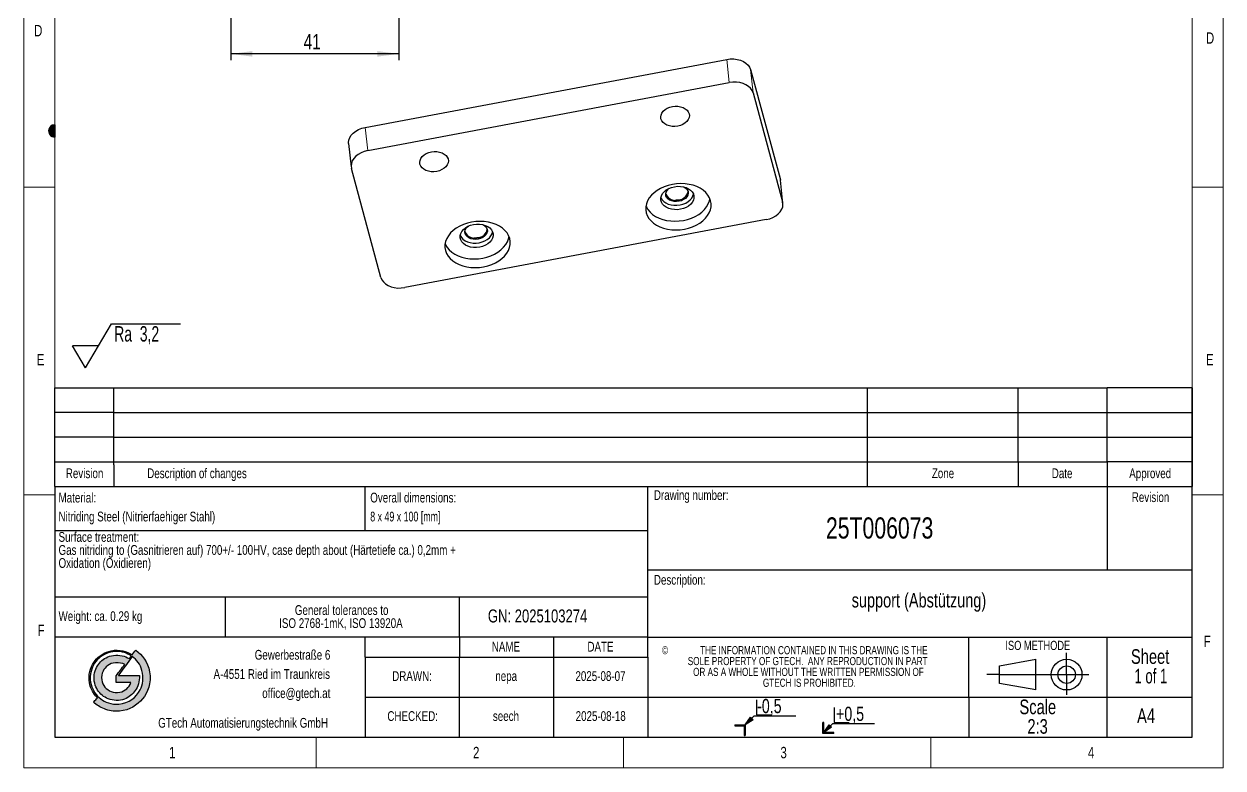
# Model space of a CAD drawing. Header units: millimetres. Extents: x 15 to 308, y 8 to 438.
# Drawn here: x 15 to 307.5, y 7.5 to 188.8 of the extents above; entities that cross this region are included whole.
import ezdxf

# ---------------------------------------------------------------- set-up
doc = ezdxf.new("R2010")
doc.units = ezdxf.units.MM
doc.header["$LTSCALE"] = 1.5
doc.layers.add('SLD-0', color=7, linetype='Continuous')
doc.styles.add('SLDTEXTSTYLE0', font='TXT', dxfattribs={"width": 0.75})
doc.styles.add('SLDTEXTSTYLE1', font='TXT', dxfattribs={"width": 0.666667})
doc.styles.add('SLDTEXTSTYLE2', font='TXT', dxfattribs={"width": 0.676471})
doc.styles.add('SLDTEXTSTYLE4', font='TXT', dxfattribs={"width": 0.678571})
doc.dimstyles.new('SLDDIMSTYLE0', dxfattribs={"dimtxt": 3.75, "dimasz": 5.25, "dimexe": 0, "dimexo": 0.0625, "dimgap": 0.9375, "dimtad": 1, "dimdec": 3, "dimrnd": 1e-09, "dimzin": 12, "dimdsep": 46, "dimtxsty": 'SLDTEXTSTYLE0', "dimsah": 1, "dimcen": 0.09, "dimadec": 0, "dimazin": 3, "dimtfac": 1, "dimtdec": 3, "dimtofl": 0, "dimtmove": 0, "dimatfit": 3, "dimfxl": 1, "dimfrac": 2, "dimtolj": 1, "dimtzin": 12, "dimarcsym": 0})

# ---------------------------------------------------------------- blocks, each defined once
blk = doc.blocks.new('SW_NOTE_0')
at = {"layer": 'SLD-0', "color": 0, "char_height": 3.572, "attachment_point": 2}
for s, insert, style in [('Sheet', (6.42, 4.6), 'SLDTEXTSTYLE0'), ('1 of 1', (6.6, -0.16), 'SLDTEXTSTYLE1')]:
    blk.add_mtext(s, dxfattribs=dict(at, insert=insert, style=style))
blk = doc.blocks.new('SW_NOTE_0_1')
at = {"layer": 'SLD-0', "color": 0, "attachment_point": 2, "style": 'SLDTEXTSTYLE0'}
for s, insert, char_height in [('©', (0.96, 2.56), 1.98), ('THE INFORMATION CONTAINED IN THIS DRAWING IS THE', (37.25, 2.56), 1.9844), ('SOLE PROPERTY OF GTECH.  ANY REPRODUCTION IN PART', (35.75, -0.09), 1.9844), ('OR AS A WHOLE WITHOUT THE WRITTEN PERMISSION OF', (35.94, -2.73), 1.9844), ('GTECH IS PROHIBITED.', (36.17, -5.38), 1.9844)]:
    blk.add_mtext(s, dxfattribs=dict(at, insert=insert, char_height=char_height))
blk = doc.blocks.new('SW_NOTE_0_2')
at = {"layer": 'SLD-0', "color": 0, "char_height": 3.572, "attachment_point": 2, "style": 'SLDTEXTSTYLE0'}
for s, insert in [('Scale', (6.31, 4.6)), ('2:3', (6.26, -0.16))]:
    blk.add_mtext(s, dxfattribs=dict(at, insert=insert))
blk = doc.blocks.new('SW_NOTE_0_3')
at = {"layer": 'SLD-0', "color": 0, "char_height": 2.3813, "attachment_point": 1, "style": 'SLDTEXTSTYLE0'}
for s, insert in [('Surface treatment:', (0, 3.07)), ('Gas nitriding to (Gasnitrieren auf) 700+/- 100HV, case depth about (Härtetiefe ca.) 0,2mm +', (0, -0.11)), ('Oxidation (Oxidieren)', (0, -3.28))]:
    blk.add_mtext(s, dxfattribs=dict(at, insert=insert))
blk = doc.blocks.new('SW_NOTE_0_4')
at = {"layer": 'SLD-0', "color": 0, "char_height": 2.3813, "attachment_point": 3, "style": 'SLDTEXTSTYLE0'}
for s, insert in [('Gewerbestraße 6', (26.12, 3.07)), ('A-4551 Ried im Traunkreis', (26.03, -1.61)), ('office@gtech.at', (26.13, -6.28)), ('GTech Automatisierungstechnik GmbH', (25.54, -13.51))]:
    blk.add_mtext(s, dxfattribs=dict(at, insert=insert))
blk = doc.blocks.new('SW_NOTE_0_5')
at = {"layer": 'SLD-0', "color": 0, "char_height": 2.3813, "attachment_point": 2, "style": 'SLDTEXTSTYLE0'}
for s, insert in [('General tolerances to', (16.74, 3.07)), ('ISO 2768-1mK, ISO 13920A', (16.56, -0.11))]:
    blk.add_mtext(s, dxfattribs=dict(at, insert=insert))
blk = doc.blocks.new('_D_7')
at = {"layer": 'SLD-0'}
for p, q in [((106.48, 227.05), (106.48, 180.05)), ((65.48, 218.05), (65.48, 180.05)), ((106.48, 181.55), (65.48, 181.55))]:
    blk.add_line(p, q, dxfattribs=at)
for points in [[(65.48, 181.55), (70.73, 180.87), (70.73, 182.22)], [(106.48, 181.55), (101.23, 182.22), (101.23, 180.87)]]:
    blk.add_solid(points, dxfattribs=at)
at = {"layer": 'SLD-0', "insert": (83.21, 186.38), "char_height": 3.75, "attachment_point": 1, "style": 'SLDTEXTSTYLE0'}
blk.add_mtext('41', dxfattribs=at)
blk = doc.blocks.new('SW_SFSYMBOL_0')
at = {"layer": 'SLD-0', "color": 0}
for p, q in [((-7.01, -5.36), (-0.69, 5.36)), ((-0.69, 5.36), (16.14, 5.36)), ((-7.01, -5.36), (-10.17, 0)), ((-3.85, 0), (-10.17, 0))]:
    blk.add_line(p, q, dxfattribs=at)
at = {"layer": 'SLD-0', "color": 0, "insert": (0, 4.83), "char_height": 3.75, "attachment_point": 1, "style": 'SLDTEXTSTYLE4'}
blk.add_mtext('Ra  3,2', dxfattribs=at)

msp = doc.modelspace()

# ---------------------------------------------------------------- hatches: boundary and pattern name
at = {"linetype": 'Continuous'}
h = msp.add_hatch(color=7, dxfattribs=at)
edge = h.paths.add_edge_path(flags=0)
edge.add_line((22.505211, 161.25), (22.505211, 164.25))
edge.add_arc((22.505211, 162.75), 1.5, 90, 270)
h = msp.add_hatch(color=7, dxfattribs=at)
edge = h.paths.add_edge_path(flags=0)
edge.add_spline(control_points=[(42.2779553, 36.2065606), (43.9446707, 34.978993), (45.1933181, 33.3519676), (45.6353471, 30.964423)], knot_values=[0, 0, 0, 0, 1, 1, 1, 1], weights=[1, 1, 1, 1], degree=3, periodic=0)
edge.add_spline(control_points=[(45.6353471, 30.964423), (46.1507291, 28.1835358), (45.1301375, 25.8616414), (43.9240319, 24.3581548)], knot_values=[0, 0, 0, 0, 1, 1, 1, 1], weights=[1, 1, 1, 1], degree=3, periodic=0)
edge.add_spline(control_points=[(43.9240319, 24.3581548), (42.6640655, 22.7886446), (40.7861993, 21.6076554), (38.3111897, 21.3678102)], knot_values=[0, 0, 0, 0, 1, 1, 1, 1], weights=[1, 1, 1, 1], degree=3, periodic=0)
edge.add_spline(control_points=[(38.3111897, 21.3678102), (36.8915519, 21.2296596), (35.6352017, 21.490567), (34.6081715, 21.8928737)], knot_values=[0, 0, 0, 0, 1, 1, 1, 1], weights=[1, 1, 1, 1], degree=3, periodic=0)
edge.add_spline(control_points=[(34.6081715, 21.8928737), (33.5600615, 22.3044942), (32.7173693, 22.8465803), (31.9581348, 23.5365424)], knot_values=[0, 0, 0, 0, 1, 1, 1, 1], weights=[1, 1, 1, 1], degree=3, periodic=0)
edge.add_spline(control_points=[(31.9581348, 23.5365424), (32.1838004, 23.8189294), (32.4297197, 24.0555112), (32.6987297, 24.3581548)], knot_values=[0, 0, 0, 0, 1, 1, 1, 1], weights=[1, 1, 1, 1], degree=3, periodic=0)
edge.add_spline(control_points=[(32.6987297, 24.3581548), (32.7465341, 24.412045), (32.9446607, 24.6000286), (32.9458661, 24.6211084)], knot_values=[0, 0, 0, 0, 1, 1, 1, 1], weights=[1, 1, 1, 1], degree=3, periodic=0)
edge.add_spline(control_points=[(32.9458661, 24.6211084), (32.9478947, 24.676204), (32.5946243, 24.9833164), (32.5504361, 25.0319146)], knot_values=[0, 0, 0, 0, 1, 1, 1, 1], weights=[1, 1, 1, 1], degree=3, periodic=0)
edge.add_spline(control_points=[(32.5504361, 25.0319146), (31.7178839, 25.9665994), (31.0388615, 27.3047698), (30.9047652, 28.9103626)], knot_values=[0, 0, 0, 0, 1, 1, 1, 1], weights=[1, 1, 1, 1], degree=3, periodic=0)
edge.add_spline(control_points=[(30.9047652, 28.9103626), (30.7350037, 30.945754), (31.4282028, 32.5144792), (32.3697642, 33.6926842)], knot_values=[0, 0, 0, 0, 1, 1, 1, 1], weights=[1, 1, 1, 1], degree=3, periodic=0)
edge.add_spline(control_points=[(32.3697642, 33.6926842), (33.2862005, 34.8392842), (34.6037321, 35.7398356), (36.3032873, 36.0756718)], knot_values=[0, 0, 0, 0, 1, 1, 1, 1], weights=[1, 1, 1, 1], degree=3, periodic=0)
edge.add_spline(control_points=[(36.3032873, 36.0756718), (38.2492145, 36.4598416), (40.1149385, 35.9302594), (41.3562065, 35.072632)], knot_values=[0, 0, 0, 0, 1, 1, 1, 1], weights=[1, 1, 1, 1], degree=3, periodic=0)
edge.add_spline(control_points=[(41.3562065, 35.072632), (41.6856041, 35.4286954), (41.9387969, 35.8601698), (42.2617559, 36.2231716)], knot_values=[0, 0, 0, 0, 1, 1, 1, 1], weights=[1, 1, 1, 1], degree=3, periodic=0)
edge.add_spline(control_points=[(42.2617559, 36.2231716), (42.2751329, 36.2264938), (42.2766911, 36.2171446), (42.2779553, 36.2065606)], knot_values=[0, 0, 0, 0, 1, 1, 1, 1], weights=[1, 1, 1, 1], degree=3, periodic=0)
edge = h.paths.add_edge_path(flags=0)
edge.add_spline(control_points=[(35.5955117, 23.3720494), (36.3806681, 23.1160048), (37.2160691, 22.9814969), (38.1304973, 23.0600919)], knot_values=[0, 0, 0, 0, 1, 1, 1, 1], weights=[1, 1, 1, 1], degree=3, periodic=0)
edge.add_spline(control_points=[(38.1304973, 23.0600919), (40.6594559, 23.2784692), (42.3994949, 24.749557), (43.3312985, 26.5107052)], knot_values=[0, 0, 0, 0, 1, 1, 1, 1], weights=[1, 1, 1, 1], degree=3, periodic=0)
edge.add_spline(control_points=[(43.3312985, 26.5107052), (43.9928867, 27.762175), (44.2817417, 29.6035558), (43.7919965, 31.2768274)], knot_values=[0, 0, 0, 0, 1, 1, 1, 1], weights=[1, 1, 1, 1], degree=3, periodic=0)
edge.add_spline(control_points=[(43.7919965, 31.2768274), (43.3592873, 32.7539422), (42.5368223, 33.8166346), (41.4056867, 34.6618258)], knot_values=[0, 0, 0, 0, 1, 1, 1, 1], weights=[1, 1, 1, 1], degree=3, periodic=0)
edge.add_spline(control_points=[(41.4056867, 34.6618258), (40.3519319, 33.1777432), (39.1765787, 31.6836058), (38.1304973, 30.2084314)], knot_values=[0, 0, 0, 0, 1, 1, 1, 1], weights=[1, 1, 1, 1], degree=3, periodic=0)
edge.add_spline(control_points=[(38.1304973, 30.2084314), (38.1049781, 30.1735924), (38.0413565, 30.1326676), (38.0644649, 30.077572)], knot_values=[0, 0, 0, 0, 1, 1, 1, 1], weights=[1, 1, 1, 1], degree=3, periodic=0)
edge.add_spline(control_points=[(38.0644649, 30.077572), (39.7223015, 30.037882), (41.4915641, 30.1168798), (43.1663645, 30.0605494)], knot_values=[0, 0, 0, 0, 1, 1, 1, 1], weights=[1, 1, 1, 1], degree=3, periodic=0)
edge.add_spline(control_points=[(43.1663645, 30.0605494), (43.1915897, 28.5173728), (42.8018045, 27.3258496), (42.1462139, 26.3798458)], knot_values=[0, 0, 0, 0, 1, 1, 1, 1], weights=[1, 1, 1, 1], degree=3, periodic=0)
edge.add_spline(control_points=[(42.1462139, 26.3798458), (41.5077341, 25.458538), (40.6197071, 24.7066036), (39.5290553, 24.2929456)], knot_values=[0, 0, 0, 0, 1, 1, 1, 1], weights=[1, 1, 1, 1], degree=3, periodic=0)
edge.add_spline(control_points=[(39.5290553, 24.2929456), (38.2966073, 23.8250152), (36.6942485, 23.8821394), (35.5627013, 24.3415732)], knot_values=[0, 0, 0, 0, 1, 1, 1, 1], weights=[1, 1, 1, 1], degree=3, periodic=0)
edge.add_spline(control_points=[(35.5627013, 24.3415732), (34.4708441, 24.7851898), (33.5742617, 25.5420046), (32.9786765, 26.478277)], knot_values=[0, 0, 0, 0, 1, 1, 1, 1], weights=[1, 1, 1, 1], degree=3, periodic=0)
edge.add_spline(control_points=[(32.9786765, 26.478277), (32.3596301, 27.4514464), (31.9330125, 28.7867944), (32.139233, 30.2416534)], knot_values=[0, 0, 0, 0, 1, 1, 1, 1], weights=[1, 1, 1, 1], degree=3, periodic=0)
edge.add_spline(control_points=[(32.139233, 30.2416534), (32.3284337, 31.5758254), (32.9049413, 32.5841572), (33.7026809, 33.3798682)], knot_values=[0, 0, 0, 0, 1, 1, 1, 1], weights=[1, 1, 1, 1], degree=3, periodic=0)
edge.add_spline(control_points=[(33.7026809, 33.3798682), (34.4691977, 34.1456206), (35.4999029, 34.7485264), (36.8465993, 34.9413316)], knot_values=[0, 0, 0, 0, 1, 1, 1, 1], weights=[1, 1, 1, 1], degree=3, periodic=0)
edge.add_spline(control_points=[(36.8465993, 34.9413316), (38.2629737, 35.1451324), (39.7109531, 34.8181162), (40.6484603, 34.1524708)], knot_values=[0, 0, 0, 0, 1, 1, 1, 1], weights=[1, 1, 1, 1], degree=3, periodic=0)
edge.add_spline(control_points=[(40.6484603, 34.1524708), (40.8550541, 34.3518028), (41.0227517, 34.5892078), (41.1751319, 34.843312)], knot_values=[0, 0, 0, 0, 1, 1, 1, 1], weights=[1, 1, 1, 1], degree=3, periodic=0)
edge.add_spline(control_points=[(41.1751319, 34.843312), (40.1501009, 35.4392794), (39.0161429, 35.9893828), (37.3566599, 35.9111788)], knot_values=[0, 0, 0, 0, 1, 1, 1, 1], weights=[1, 1, 1, 1], degree=3, periodic=0)
edge.add_spline(control_points=[(37.3566599, 35.9111788), (35.5878089, 35.8273888), (34.2163871, 35.0903602), (33.2420417, 34.20151)], knot_values=[0, 0, 0, 0, 1, 1, 1, 1], weights=[1, 1, 1, 1], degree=3, periodic=0)
edge.add_spline(control_points=[(33.2420417, 34.20151), (32.2401191, 33.2886988), (31.4897899, 32.0291734), (31.2507561, 30.4219636)], knot_values=[0, 0, 0, 0, 1, 1, 1, 1], weights=[1, 1, 1, 1], degree=3, periodic=0)
edge.add_spline(control_points=[(31.2507561, 30.4219636), (30.9728262, 28.556269), (31.5181462, 26.9693158), (32.3037171, 25.8535564)], knot_values=[0, 0, 0, 0, 1, 1, 1, 1], weights=[1, 1, 1, 1], degree=3, periodic=0)
edge.add_spline(control_points=[(32.3037171, 25.8535564), (33.1225307, 24.6907864), (34.1685827, 23.8387744), (35.5955117, 23.3720494)], knot_values=[0, 0, 0, 0, 1, 1, 1, 1], weights=[1, 1, 1, 1], degree=3, periodic=0)
edge = h.paths.add_edge_path(flags=0)
edge.add_spline(control_points=[(33.9660167, 28.9759834), (34.0697399, 28.2981958), (34.3768523, 27.6884398), (34.7560535, 27.2346802)], knot_values=[0, 0, 0, 0, 1, 1, 1, 1], weights=[1, 1, 1, 1], degree=3, periodic=0)
edge.add_spline(control_points=[(34.7560535, 27.2346802), (35.5408277, 26.2943506), (36.8393081, 25.6538128), (38.3772221, 25.9690102)], knot_values=[0, 0, 0, 0, 1, 1, 1, 1], weights=[1, 1, 1, 1], degree=3, periodic=0)
edge.add_spline(control_points=[(38.3772221, 25.9690102), (39.7312097, 26.2469578), (40.5957755, 27.1009984), (41.0928707, 28.3184524)], knot_values=[0, 0, 0, 0, 1, 1, 1, 1], weights=[1, 1, 1, 1], degree=3, periodic=0)
edge.add_spline(control_points=[(41.0928707, 28.3184524), (39.9066689, 28.2977842), (38.6960651, 28.3018414), (37.4883425, 28.3026352)], knot_values=[0, 0, 0, 0, 1, 1, 1, 1], weights=[1, 1, 1, 1], degree=3, periodic=0)
edge.add_line((37.4883425, 28.3026352), (37.4883425, 29.9617066))
edge.add_spline(control_points=[(37.4883425, 29.9617066), (38.1669533, 30.9057112), (38.9043053, 31.7913568), (39.5784767, 32.739742)], knot_values=[0, 0, 0, 0, 1, 1, 1, 1], weights=[1, 1, 1, 1], degree=3, periodic=0)
edge.add_spline(control_points=[(39.5784767, 32.739742), (38.9691323, 33.0310666), (38.2268999, 33.2227546), (37.2906275, 33.1505482)], knot_values=[0, 0, 0, 0, 1, 1, 1, 1], weights=[1, 1, 1, 1], degree=3, periodic=0)
edge.add_spline(control_points=[(37.2906275, 33.1505482), (35.8572305, 33.0387694), (34.8147947, 32.1437746), (34.2954143, 31.0965466)], knot_values=[0, 0, 0, 0, 1, 1, 1, 1], weights=[1, 1, 1, 1], degree=3, periodic=0)
edge.add_spline(control_points=[(34.2954143, 31.0965466), (34.0065299, 30.513868), (33.8497397, 29.7384724), (33.9660167, 28.9759834)], knot_values=[0, 0, 0, 0, 1, 1, 1, 1], weights=[1, 1, 1, 1], degree=3, periodic=0)
for points in [[(188.4039685, 17.7766768), (190.6907308, 17.7766768), (190.6907308, 15.456669), (190.9539685, 15.456669), (190.9539685, 18.006669), (188.4039685, 18.006669)], [(190.9539685, 18.006669), (192.2193149, 19.9115007), (192.8587403, 19.2730684)], [(210.1184487, 16.1340239), (210.1184487, 18.6040316), (209.855211, 18.6040316), (209.855211, 15.9040316), (212.555211, 15.9040316), (212.555211, 16.1340239)], [(210.1184487, 16.1340239), (211.4418419, 18.0434731), (212.0311152, 17.4539405)]]:
    msp.add_hatch(color=7, dxfattribs=at).paths.add_polyline_path(points, flags=0)

# ---------------------------------------------------------------- linework, layer by layer
at = {"color": 7, "linetype": 'Continuous', "lineweight": 18}
for p, q in [((15.005211, 438), (15.005211, 7.5)), ((307.5, 7.5), (307.5, 438)), ((22.510422, 430.5), (22.510422, 100.1250001)), ((300, 100.1250001), (300, 430.5)), ((15.005211, 149.1), (22.505211, 149.1)), ((300, 149.1), (307.5, 149.1)), ((15.005211, 74.1), (22.505211, 74.1)), ((300, 74.1), (307.5, 74.1)), ((86.255211, 15), (86.255211, 7.5)), ((161.255211, 15), (161.255211, 7.5)), ((236.255211, 15), (236.255211, 7.5)), ((15.005211, 7.5), (307.5, 7.5))]:
    msp.add_line(p, q, dxfattribs=at)
at = {"color": 7, "linetype": 'Continuous', "lineweight": 25}
for p, q in [((98.2467655, 163.6369163), (186.4286268, 180.2082354)), ((192.2498461, 177.7232381), (199.4432162, 151.1593545)), ((98.8651442, 157.9678218), (187.0470055, 174.5391409)), ((192.8682247, 172.0541436), (200.0615949, 145.49026)), ((94.1984751, 159.6891116), (94.8168538, 154.020017)), ((102.0817489, 127.0776832), (94.8883788, 153.6415668)), ((199.4432162, 151.1593545), (199.5147412, 150.7809043)), ((200.1331199, 145.1118098), (199.5147412, 150.7809043)), ((196.0848295, 141.1640051), (107.9029682, 124.592686))]:
    msp.add_line(p, q, dxfattribs=at)
at = {"color": 8, "linetype": 'Continuous', "lineweight": 18}
for p, q in [((187.0470055, 174.5391409), (186.4286268, 180.2082354)), ((192.2498461, 177.7232381), (192.8682247, 172.0541436)), ((98.2467655, 163.6369163), (98.8651442, 157.9678218)), ((200.0615949, 145.49026), (199.4432162, 151.1593545))]:
    msp.add_line(p, q, dxfattribs=at)
at = {"color": 7, "linetype": 'Continuous', "lineweight": 25, "flags": 128}
for points in [[(186.4286268, 180.2082354), (187.2933386, 180.3163618), (188.159798, 180.3177246), (189.001678, 180.2122824), (189.7933985, 180.003239), (190.5109035, 179.6969462), (191.1323921, 179.3027103), (191.6389805, 178.8325101), (192.0152763, 178.3006325), (192.2498461, 177.7232381)], [(192.8682247, 172.0541436), (192.633655, 172.6315379), (192.2573592, 173.1634156), (191.7507708, 173.6336158), (191.1292822, 174.0278516), (190.4117772, 174.3341445), (189.6200566, 174.5431879), (188.7781767, 174.6486301), (187.9117173, 174.6472673), (187.0470055, 174.5391409)], [(174.4711506, 163.9443143), (173.7897242, 163.864397), (173.1096761, 163.8791642), (172.4571403, 163.9880486), (171.8571933, 164.1868656), (171.3328908, 164.467975), (170.9043813, 164.8205738), (170.5881323, 165.2311119), (170.3962971, 165.6838124), (170.3362478, 166.1612784), (170.4102919, 166.6451612), (170.6155842, 167.1168653), (170.9442352, 167.5582635), (171.3836151, 167.952393), (171.9168389, 168.2841078), (172.5234149, 168.5406601), (173.1800329, 168.7121909), (173.8614593, 168.7921082), (174.5415073, 168.7773409), (175.1940432, 168.6684566), (175.7939902, 168.4696395), (176.3182927, 168.1885302), (176.7468021, 167.8359314), (177.0630511, 167.4253933), (177.2548863, 166.9726928), (177.3149357, 166.4952268), (177.2408915, 166.011344), (177.0355993, 165.5396399), (176.7069482, 165.0982417), (176.2675683, 164.7041121), (175.7343446, 164.3723974), (175.1277685, 164.1158451), (174.4711506, 163.9443143)], [(94.1984751, 159.6891116), (94.1842838, 159.9160285), (94.2500253, 160.5309748), (94.4652272, 161.1368153), (94.8233506, 161.7151419), (95.3135141, 162.2483823), (95.9208243, 162.7203345), (96.6268285, 163.1166583), (97.4100751, 163.4253117), (98.2467655, 163.6369163)], [(98.8651442, 157.9678218), (98.0284538, 157.7562171), (97.2452072, 157.4475638), (96.539203, 157.05124), (95.9318927, 156.5792878), (95.4417292, 156.0460473), (95.0836059, 155.4677208), (94.868404, 154.8618803), (94.8026625, 154.246934), (94.8883788, 153.6415668)], [(115.683243, 152.8967683), (115.0018166, 152.8168509), (114.3217686, 152.8316182), (113.6692327, 152.9405025), (113.0692857, 153.1393196), (112.5449832, 153.420429), (112.1164737, 153.7730278), (111.8002248, 154.1835658), (111.6083896, 154.6362663), (111.5483402, 155.1137324), (111.6223844, 155.5976151), (111.8276766, 156.0693192), (112.1563277, 156.5107174), (112.5957076, 156.904847), (113.1289313, 157.2365617), (113.7355074, 157.4931141), (114.3921253, 157.6646448), (115.0735517, 157.7445621), (115.7535998, 157.7297949), (116.4061356, 157.6209105), (117.0060826, 157.4220935), (117.5303851, 157.1409841), (117.9588946, 156.7883853), (118.2751436, 156.3778473), (118.4669788, 155.9251467), (118.5270281, 155.4476807), (118.4529839, 154.9637979), (118.2476917, 154.4920938), (117.9190407, 154.0506956), (117.4796607, 153.6565661), (116.946437, 153.3248513), (116.339861, 153.068299), (115.683243, 152.8967683)], [(173.1688433, 149.7417437), (172.1583521, 149.5028608), (171.1903979, 149.1748314), (170.2815428, 148.7632681), (169.4473375, 148.2752128), (168.7020555, 147.7190163), (168.0584487, 147.1041954), (167.5275295, 146.4412697), (167.118382, 145.7415821), (166.838007, 145.0171044), (166.6912015, 144.2802327), (166.6804776, 143.543575), (166.8060188, 142.8197358), (167.0656769, 142.1211001), (167.4550092, 141.4596218), (167.9673541, 140.846619), (168.5939451, 140.2925803), (169.3240613, 139.8069855), (170.14521, 139.3981432), (171.0433413, 139.0730488), (172.0030877, 138.8372649), (173.0080279, 138.6948257), (174.0409669, 138.6481683), (175.084231, 138.6980912), (176.1199695, 138.8437401), (177.1304608, 139.082623), (178.098415, 139.4106524), (179.0072701, 139.8222158), (179.8414754, 140.310271), (180.5867574, 140.8664675), (181.2303642, 141.4812884), (181.7612834, 142.1442142), (182.1704308, 142.8439018), (182.4508059, 143.5683794), (182.5976114, 144.3052512), (182.6083353, 145.0419088), (182.4827941, 145.7657481), (182.223136, 146.4643837), (181.8338037, 147.125862), (181.3214588, 147.7388648), (180.6948677, 148.2929035), (179.9647516, 148.7784984), (179.1436029, 149.1873406), (178.2454716, 149.512435), (177.2857252, 149.7482189), (176.280785, 149.8906582), (175.247846, 149.9373155), (174.2045819, 149.8873926), (173.1688433, 149.7417437)], [(173.6655106, 149.1772095), (174.4073816, 149.2672636), (175.1494274, 149.2603116), (175.8663786, 149.1565903), (176.5338201, 148.9596318), (177.1290231, 148.6761434), (177.6317186, 148.3157787), (178.024788, 147.8908097), (178.2948458, 147.4157082), (178.4326954, 146.9066531), (178.4336426, 146.3809797), (178.2976551, 145.8565893), (178.0293638, 145.3513392), (177.637905, 144.8824352), (177.1366094, 144.4658452), (176.5425481, 144.1157557), (175.875951, 143.8440886), (175.1595183, 143.6600952), (174.4176472, 143.5700412), (173.6756014, 143.5769931), (172.9586503, 143.6807144), (172.2912088, 143.8776729), (171.6960058, 144.1611614), (171.1933103, 144.521526), (170.8002408, 144.946495), (170.5301831, 145.4215965), (170.3923334, 145.9306516), (170.3913862, 146.456325), (170.5273737, 146.9807154), (170.7956651, 147.4859655), (171.1871238, 147.9548695), (171.6884194, 148.3714595), (172.2824808, 148.721549), (172.9490779, 148.9932161), (173.6655106, 149.1772095)], [(170.4003858, 146.518815), (170.4142371, 146.4845517), (170.6842948, 146.0094502), (171.0773643, 145.5844812), (171.5800598, 145.2241166), (172.1752628, 144.9406281), (172.8427043, 144.7436696), (173.5596554, 144.6399484), (174.3017012, 144.6329964), (175.0435723, 144.7230504), (175.7600049, 144.9070438), (176.4266021, 145.1787109), (177.0206634, 145.5288004), (177.521959, 145.9453904), (177.9134178, 146.4142944), (178.1817091, 146.9195445), (178.3086971, 147.381445)], [(175.8549761, 149.1590529), (176.0869215, 149.0453399), (176.5041036, 148.7505146), (176.8105907, 148.392061), (176.9910142, 147.9879534), (177.036327, 147.5584556), (176.9442568, 147.1251043), (176.7194205, 146.7096295), (176.3730922, 146.3328649), (175.9226384, 146.0137031), (175.3906467, 145.7681482), (174.8037933, 145.6085132), (174.1915055, 145.5428031), (173.584486, 145.5743126), (173.0131733, 145.701462), (172.5062154, 145.9178752), (172.0890333, 146.2127005), (171.7825462, 146.5711542), (171.6021227, 146.9752617), (171.5568099, 147.4047596), (171.6488801, 147.8381109), (171.8737164, 148.2535857), (172.2200447, 148.6303502), (172.4131644, 148.7836238)], [(166.7213919, 144.5041106), (166.8337849, 144.2470105), (167.2231172, 143.5855322), (167.7354621, 142.9725294), (168.3620531, 142.4184907), (169.0921693, 141.9328959), (169.913318, 141.5240536), (170.8114493, 141.1989593), (171.7711957, 140.9631753), (172.7761359, 140.8207361), (173.8090749, 140.7740788), (174.852339, 140.8240017), (175.8880775, 140.9696506), (176.8985688, 141.2085334), (177.866523, 141.5365629), (178.7753781, 141.9481262), (179.6095834, 142.4361815), (180.3548654, 142.9923779), (180.9984722, 143.6071989), (181.5293914, 144.2701246), (181.9385388, 144.9698122), (182.2189139, 145.6942899), (182.3355289, 146.2072837)], [(196.0848295, 141.1640051), (196.9215199, 141.3756097), (197.7047665, 141.684263), (198.4107707, 142.0805869), (199.0180809, 142.552539), (199.5082444, 143.0857795), (199.8663678, 143.6641061), (200.0815697, 144.2699466), (200.1473112, 144.8848928), (200.0615949, 145.49026)], [(124.1789204, 140.5354553), (123.1684291, 140.2965724), (122.200475, 139.968543), (121.2916198, 139.5569797), (120.4574145, 139.0689244), (119.7121325, 138.512728), (119.0685257, 137.897907), (118.5376065, 137.2349813), (118.1284591, 136.5352937), (117.848084, 135.810816), (117.7012786, 135.0739443), (117.6905547, 134.3372866), (117.8160958, 133.6134474), (118.0757539, 132.9148117), (118.4650862, 132.2533334), (118.9774311, 131.6403306), (119.6040222, 131.0862919), (120.3341383, 130.6006971), (121.1552871, 130.1918548), (122.0534183, 129.8667605), (123.0131648, 129.6309765), (124.0181049, 129.4885373), (125.051044, 129.44188), (126.094308, 129.4918028), (127.1300466, 129.6374518), (128.1405378, 129.8763346), (129.108492, 130.204364), (130.0173471, 130.6159274), (130.8515525, 131.1039826), (131.5968345, 131.6601791), (132.2404412, 132.2750001), (132.7713604, 132.9379258), (133.1805079, 133.6376134), (133.460883, 134.3620911), (133.6076884, 135.0989628), (133.6184123, 135.8356204), (133.4928712, 136.5594597), (133.233213, 137.2580953), (132.8438807, 137.9195736), (132.3315359, 138.5325765), (131.7049448, 139.0866151), (130.9748286, 139.57221), (130.1536799, 139.9810523), (129.2555487, 140.3061466), (128.2958022, 140.5419306), (127.290862, 140.6843698), (126.257923, 140.7310271), (125.2146589, 140.6811042), (124.1789204, 140.5354553)], [(124.6755877, 139.9709211), (125.4174587, 140.0609752), (126.1595045, 140.0540232), (126.8764556, 139.9503019), (127.5438971, 139.7533434), (128.1391001, 139.469855), (128.6417957, 139.1094903), (129.0348651, 138.6845214), (129.3049228, 138.2094198), (129.4427725, 137.7003647), (129.4437197, 137.1746914), (129.3077322, 136.6503009), (129.0394409, 136.1450508), (128.6479821, 135.6761468), (128.1466865, 135.2595568), (127.5526251, 134.9094673), (126.886028, 134.6378002), (126.1695953, 134.4538068), (125.4277243, 134.3637528), (124.6856785, 134.3707048), (123.9687274, 134.474426), (123.3012858, 134.6713845), (122.7060829, 134.954873), (122.2033873, 135.3152376), (121.8103179, 135.7402066), (121.5402601, 136.2153081), (121.4024105, 136.7243632), (121.4014633, 137.2500366), (121.5374508, 137.7744271), (121.8057421, 138.2796771), (122.1972009, 138.7485812), (122.6984965, 139.1651711), (123.2925578, 139.5152606), (123.959155, 139.7869277), (124.6755877, 139.9709211)], [(121.4104628, 137.3125266), (121.4243141, 137.2782634), (121.6943719, 136.8031618), (122.0874413, 136.3781928), (122.5901368, 136.0178282), (123.1853398, 135.7343397), (123.8527814, 135.5373812), (124.5697325, 135.43366), (125.3117783, 135.426708), (126.0536493, 135.5167621), (126.770082, 135.7007555), (127.4366791, 135.9724226), (128.0307405, 136.322512), (128.5320361, 136.739102), (128.9234948, 137.208006), (129.1917862, 137.7132561), (129.3187741, 138.1751566)], [(126.8650531, 139.9527645), (127.0969985, 139.8390516), (127.5141806, 139.5442262), (127.8206677, 139.1857726), (128.0010912, 138.7816651), (128.046404, 138.3521672), (127.9543338, 137.9188159), (127.7294975, 137.5033411), (127.3831693, 137.1265765), (126.9327154, 136.8074147), (126.4007237, 136.5618598), (125.8138703, 136.4022248), (125.2015825, 136.3365147), (124.594563, 136.3680243), (124.0232503, 136.4951736), (123.5162924, 136.7115868), (123.0991103, 137.0064122), (122.7926232, 137.3648658), (122.6121997, 137.7689733), (122.566887, 138.1984712), (122.6589571, 138.6318225), (122.8837934, 139.0472973), (123.2301217, 139.4240619), (123.4232414, 139.5773354)], [(117.731469, 135.2978222), (117.8438619, 135.0407222), (118.2331942, 134.3792439), (118.7455391, 133.766241), (119.3721302, 133.2122024), (120.1022463, 132.7266075), (120.9233951, 132.3177652), (121.8215263, 131.9926709), (122.7812728, 131.7568869), (123.7862129, 131.6144477), (124.819152, 131.5677904), (125.862416, 131.6177133), (126.8981546, 131.7633622), (127.9086458, 132.0022451), (128.8766, 132.3302745), (129.7854551, 132.7418378), (130.6196604, 133.2298931), (131.3649425, 133.7860895), (132.0085492, 134.4009105), (132.5394684, 135.0638362), (132.9486159, 135.7635238), (133.228991, 136.4880015), (133.345606, 137.0009953)], [(102.0817489, 127.0776832), (102.3163187, 126.5002889), (102.6926145, 125.9684112), (103.1992029, 125.4982111), (103.8206915, 125.1039752), (104.5381965, 124.7976823), (105.329917, 124.5886389), (106.171797, 124.4831967), (107.0382564, 124.4845596), (107.9029682, 124.592686)]]:
    msp.add_lwpolyline(points, dxfattribs=at)
at = {"color": 7, "linetype": 'Continuous', "lineweight": 25}
for centre, radius, start, end in [((173.9233136, 148.4284548), 2.5949416, 204.139290593, 288.902911513), ((174.5841836, 148.4249228), 2.4580465, 274.194825589, 349.119198591), ((173.5779633, 154.0695453), 8.1542092, 271.235531185, 281.214768878), ((124.9333906, 139.2221664), 2.5949416, 204.13929059, 288.902911513), ((125.5942607, 139.2186344), 2.4580465, 274.194825589, 349.119198591), ((124.5880404, 144.863257), 8.1542092, 271.235531185, 281.214768878)]:
    msp.add_arc(centre, radius, start, end, dxfattribs=at)
at = {"layer": 'SLD-0'}
for p, q in [((22.505211, 164.25), (22.505211, 161.25)), ((22.510422, 76.125), (22.510422, 100.1250001)), ((22.510422, 100.1250001), (36.910422, 100.1250001)), ((220.8001188, 76.125), (220.8001188, 100.1250002)), ((257.5501188, 100.1250001), (279.2747304, 100.1250001)), ((300, 100.1250001), (279.2747304, 100.1250001)), ((300, 100.1250001), (300, 76.125)), ((300, 15), (300, 100.1250001)), ((36.910422, 94.125), (22.510422, 94.125)), ((257.5501188, 94.125), (300, 94.125)), ((36.910422, 88.125), (22.510422, 88.125)), ((257.5501188, 88.125), (300, 88.125)), ((257.5501188, 82.1250001), (279.2747304, 82.1250001)), ((299.9955, 82.1250001), (279.2747304, 82.1250001)), ((22.510422, 76.125), (22.510422, 15)), ((98.2542465, 65.325), (98.2542465, 76.125)), ((167.1909606, 65.325), (167.1909606, 76.125)), ((279.2792304, 76.125), (279.2792304, 55.6829378)), ((167.1909606, 65.325), (22.510422, 65.325)), ((167.1909606, 55.6829378), (167.1909606, 65.325)), ((167.1909606, 39.375), (167.1909606, 55.6829378)), ((300.005211, 55.6829378), (167.1909606, 55.6829378)), ((167.1909606, 49.125), (22.510422, 49.125)), ((64.0533505, 49.125), (64.0533505, 39.375)), ((121.2331512, 39.375), (121.2331512, 49.125)), ((98.2542465, 39.375), (22.505211, 39.375)), ((121.2331512, 39.375), (98.2542465, 39.375)), ((98.2542465, 34.5), (98.2542465, 39.375)), ((144.2120559, 39.375), (121.2331512, 39.375)), ((121.2331512, 39.375), (121.2331512, 34.5)), ((167.1909606, 39.375), (144.2120559, 39.375)), ((144.2120559, 39.375), (144.2120559, 15)), ((167.1909606, 34.5), (167.1909606, 39.375)), ((245.4966653, 24.75), (245.4966653, 39.375)), ((279.2792304, 15), (279.2792304, 39.375)), ((269.3548899, 30.253566), (269.3548899, 35.5508371)), ((98.2542465, 34.5), (98.2542465, 24.75)), ((98.2542465, 34.5), (121.2331512, 34.5)), ((121.2331512, 34.5), (167.1909606, 34.5)), ((121.2331512, 15), (121.2331512, 34.5)), ((167.1909606, 34.5), (167.1909606, 24.75)), ((252.9703825, 30.253566), (249.910669, 30.253566)), ((252.9703825, 30.253566), (274.7794652, 30.253566)), ((269.3548899, 30.253566), (269.3548899, 25.3194037)), ((98.2542465, 24.75), (98.2542465, 15)), ((98.2542465, 24.75), (121.2331512, 24.75)), ((121.2331512, 24.75), (167.1909606, 24.75)), ((167.1909606, 24.75), (167.1909606, 15)), ((193.7275154, 24.0935296), (193.7275154, 20.4185296)), ((245.4966653, 24.75), (245.4966653, 15)), ((212.6296188, 22.2790316), (212.6296188, 18.6040316)), ((188.4039685, 18.006669), (190.9539685, 18.006669)), ((188.4039685, 18.006669), (188.4039685, 17.7766768)), ((188.4039685, 17.7766768), (190.6907308, 17.7766768)), ((190.6907308, 17.7766768), (190.6907308, 15.456669)), ((190.9539685, 18.006669), (193.1183551, 20.174422)), ((190.9539685, 18.006669), (192.2193149, 19.9115007)), ((192.8587403, 19.2730684), (190.9539685, 18.006669)), ((190.9539685, 18.006669), (190.9539685, 15.456669)), ((192.2193149, 19.9115007), (192.8587403, 19.2730684)), ((193.1183551, 20.174422), (203.2950481, 20.174422)), ((193.7275154, 20.4185296), (197.4025154, 20.4185296)), ((209.855211, 15.9040316), (209.855211, 18.6040316)), ((210.1184487, 18.6040316), (209.855211, 18.6040316)), ((210.1184487, 16.1340239), (210.1184487, 18.6040316)), ((210.1184487, 16.1340239), (212.3143896, 18.3289989)), ((210.1184487, 16.1340239), (211.4418419, 18.0434731)), ((211.4418419, 18.0434731), (212.0311152, 17.4539405)), ((212.3143896, 18.3289989), (222.4910826, 18.3289989)), ((212.6296188, 18.6040316), (216.3046188, 18.6040316)), ((22.510422, 15), (300, 15)), ((22.510422, 15), (300, 15)), ((190.6907308, 15.456669), (190.9539685, 15.456669)), ((212.555211, 15.9040316), (209.855211, 15.9040316)), ((212.0311152, 17.4539405), (210.1184487, 16.1340239)), ((212.555211, 16.1340239), (210.1184487, 16.1340239)), ((212.555211, 15.9040316), (212.555211, 16.1340239))]:
    msp.add_line(p, q, dxfattribs=at)
at = {"layer": 'SLD-0', "color": 7}
for p, q in [((36.910422, 100.1250001), (257.5501188, 100.1250001)), ((36.910422, 81.375), (36.910422, 100.1250001)), ((257.5501188, 82.1250001), (257.5501188, 100.1250001)), ((279.2747304, 82.1250001), (279.2747304, 100.1250001)), ((36.910422, 94.125), (257.5501188, 94.125)), ((36.910422, 88.125), (257.5501188, 88.125)), ((22.510422, 82.1250001), (257.5501188, 82.1250001)), ((257.5501188, 82.1250001), (257.5501188, 76.125)), ((279.2747304, 82.1250001), (279.2792304, 76.125)), ((36.910422, 81.375), (36.910422, 76.125)), ((22.6448767, 76.125), (300, 76.125)), ((167.1909606, 39.375), (300.005211, 39.375)), ((167.1909606, 24.75), (300.005211, 24.75))]:
    msp.add_line(p, q, dxfattribs=at)
at = {"layer": 'SLD-0', "color": 5, "linetype": 'Continuous', "true_color": 0x0000ff}
for p, q in [((252.9703825, 32.3827927), (261.8483877, 33.9964268)), ((252.9703825, 28.1243393), (252.9703825, 32.3827927)), ((261.8483877, 26.5107052), (261.8483877, 33.9964268)), ((261.8483877, 26.5107052), (252.9703825, 28.1243393))]:
    msp.add_line(p, q, dxfattribs=at)
at = {"layer": 'SLD-0', "color": 166, "true_color": 0x001f7e}
msp.add_line((37.4883425, 28.3026352), (37.4883425, 29.9617066), dxfattribs=at)
at = {"layer": 'SLD-0', "color": 5, "linetype": 'Continuous', "true_color": 0x0000ff}
for radius in [3.7428608, 2.136366]:
    msp.add_circle((269.3548899, 30.253566), radius, dxfattribs=at)
at = {"layer": 'SLD-0'}
msp.add_arc((22.505211, 162.75), 1.5, 90, 270, dxfattribs=at)
at = {"layer": 'SLD-0', "color": 166, "true_color": 0x001f7e}
for points in [[(32.3697642, 33.6926842), (33.2862005, 34.8392842), (34.6037321, 35.7398356), (36.3032873, 36.0756718)], [(37.3566599, 35.9111788), (35.5878089, 35.8273888), (34.2163871, 35.0903602), (33.2420417, 34.20151)], [(36.3032873, 36.0756718), (38.2492145, 36.4598416), (40.1149385, 35.9302594), (41.3562065, 35.072632)], [(36.8465993, 34.9413316), (38.2629737, 35.1451324), (39.7109531, 34.8181162), (40.6484603, 34.1524708)], [(41.1751319, 34.843312), (40.1501009, 35.4392794), (39.0161429, 35.9893828), (37.3566599, 35.9111788)], [(41.3562065, 35.072632), (41.6856041, 35.4286954), (41.9387969, 35.8601698), (42.2617559, 36.2231716)], [(42.2617559, 36.2231716), (42.2751329, 36.2264938), (42.2766911, 36.2171446), (42.2779553, 36.2065606)], [(42.2779553, 36.2065606), (43.9446707, 34.978993), (45.1933181, 33.3519676), (45.6353471, 30.964423)], [(30.9047652, 28.9103626), (30.7350037, 30.945754), (31.4282028, 32.5144792), (32.3697642, 33.6926842)], [(33.2420417, 34.20151), (32.2401191, 33.2886988), (31.4897899, 32.0291734), (31.2507561, 30.4219636)], [(32.139233, 30.2416534), (32.3284337, 31.5758254), (32.9049413, 32.5841572), (33.7026809, 33.3798682)], [(33.7026809, 33.3798682), (34.4691977, 34.1456206), (35.4999029, 34.7485264), (36.8465993, 34.9413316)], [(37.2906275, 33.1505482), (35.8572305, 33.0387694), (34.8147947, 32.1437746), (34.2954143, 31.0965466)], [(39.5784767, 32.739742), (38.9691323, 33.0310666), (38.2268999, 33.2227546), (37.2906275, 33.1505482)], [(37.4883425, 29.9617066), (38.1669533, 30.9057112), (38.9043053, 31.7913568), (39.5784767, 32.739742)], [(41.4056867, 34.6618258), (40.3519319, 33.1777432), (39.1765787, 31.6836058), (38.1304973, 30.2084314)], [(40.6484603, 34.1524708), (40.8550541, 34.3518028), (41.0227517, 34.5892078), (41.1751319, 34.843312)], [(43.7919965, 31.2768274), (43.3592873, 32.7539422), (42.5368223, 33.8166346), (41.4056867, 34.6618258)], [(31.2507561, 30.4219636), (30.9728262, 28.556269), (31.5181462, 26.9693158), (32.3037171, 25.8535564)], [(32.9786765, 26.478277), (32.3596301, 27.4514464), (31.9330125, 28.7867944), (32.139233, 30.2416534)], [(34.2954143, 31.0965466), (34.0065299, 30.513868), (33.8497397, 29.7384724), (33.9660167, 28.9759834)], [(38.1304973, 30.2084314), (38.1049781, 30.1735924), (38.0413565, 30.1326676), (38.0644649, 30.077572)], [(38.0644649, 30.077572), (39.7223015, 30.037882), (41.4915641, 30.1168798), (43.1663645, 30.0605494)], [(43.1663645, 30.0605494), (43.1915897, 28.5173728), (42.8018045, 27.3258496), (42.1462139, 26.3798458)], [(43.3312985, 26.5107052), (43.9928867, 27.762175), (44.2817417, 29.6035558), (43.7919965, 31.2768274)], [(45.6353471, 30.964423), (46.1507291, 28.1835358), (45.1301375, 25.8616414), (43.9240319, 24.3581548)], [(32.5504361, 25.0319146), (31.7178839, 25.9665994), (31.0388615, 27.3047698), (30.9047652, 28.9103626)], [(35.5627013, 24.3415732), (34.4708441, 24.7851898), (33.5742617, 25.5420046), (32.9786765, 26.478277)], [(33.9660167, 28.9759834), (34.0697399, 28.2981958), (34.3768523, 27.6884398), (34.7560535, 27.2346802)], [(34.7560535, 27.2346802), (35.5408277, 26.2943506), (36.8393081, 25.6538128), (38.3772221, 25.9690102)], [(41.0928707, 28.3184524), (39.9066689, 28.2977842), (38.6960651, 28.3018414), (37.4883425, 28.3026352)], [(38.1304973, 23.0600919), (40.6594559, 23.2784692), (42.3994949, 24.749557), (43.3312985, 26.5107052)], [(38.3772221, 25.9690102), (39.7312097, 26.2469578), (40.5957755, 27.1009984), (41.0928707, 28.3184524)], [(42.1462139, 26.3798458), (41.5077341, 25.458538), (40.6197071, 24.7066036), (39.5290553, 24.2929456)], [(31.9581348, 23.5365424), (32.1838004, 23.8189294), (32.4297197, 24.0555112), (32.6987297, 24.3581548)], [(34.6081715, 21.8928737), (33.5600615, 22.3044942), (32.7173693, 22.8465803), (31.9581348, 23.5365424)], [(32.3037171, 25.8535564), (33.1225307, 24.6907864), (34.1685827, 23.8387744), (35.5955117, 23.3720494)], [(32.9458661, 24.6211084), (32.9478947, 24.676204), (32.5946243, 24.9833164), (32.5504361, 25.0319146)], [(32.6987297, 24.3581548), (32.7465341, 24.412045), (32.9446607, 24.6000286), (32.9458661, 24.6211084)], [(39.5290553, 24.2929456), (38.2966073, 23.8250152), (36.6942485, 23.8821394), (35.5627013, 24.3415732)], [(43.9240319, 24.3581548), (42.6640655, 22.7886446), (40.7861993, 21.6076554), (38.3111897, 21.3678102)], [(38.3111897, 21.3678102), (36.8915519, 21.2296596), (35.6352017, 21.490567), (34.6081715, 21.8928737)], [(35.5955117, 23.3720494), (36.3806681, 23.1160048), (37.2160691, 22.9814969), (38.1304973, 23.0600919)]]:
    msp.add_open_spline(points, degree=3, dxfattribs=at)

# ---------------------------------------------------------------- block references
at = {"layer": 'SLD-0'}
for name, p in [('SW_SFSYMBOL_0', (37.0125, 110.3568753)), ('SW_NOTE_0_3', (23.4373428, 61.9381746)), ('SW_NOTE_0_5', (75.7606282, 44.1100602)), ('SW_NOTE_0_4', (63.6219048, 33.2058404)), ('SW_NOTE_0_2', (256.0077345, 19.5819036))]:
    msp.add_blockref(name, p, dxfattribs=at)
at = {"layer": 'SLD-0', "color": 3, "true_color": 0x00ff00}
msp.add_blockref('SW_NOTE_0_1', (170.4304395, 34.6480089), dxfattribs=at)
at = {"layer": 'SLD-0', "color": 7}
msp.add_blockref('SW_NOTE_0', (283.2987637, 31.8491214), dxfattribs=at)

# ---------------------------------------------------------------- texts
at = {"color": 7, "linetype": 'Continuous', "lineweight": 0, "char_height": 2.778125, "attachment_point": 1, "style": 'SLDTEXTSTYLE0'}
for s, insert in [('D', (17.4811591, 188.6042804)), ('E', (18.128533, 108.4152421))]:
    msp.add_mtext(s, dxfattribs=dict(at, insert=insert))
at = {"layer": 'SLD-0'}
for s, insert, char_height, attachment_point, style in [('D', (303.3324779, 186.7954043), 2.778125, 1, 'SLDTEXTSTYLE0'), ('E', (303.3324779, 108.4163898), 2.778125, 1, 'SLDTEXTSTYLE0'), ('Description of changes', (57.2162522, 80.5195927), 2.38125, 2, 'SLDTEXTSTYLE0'), ('Zone', (239.1917296, 80.5195927), 2.38125, 2, 'SLDTEXTSTYLE0'), ('Date', (268.250355, 80.5195927), 2.38125, 2, 'SLDTEXTSTYLE0'), ('Approved', (289.7356426, 80.5195927), 2.38125, 2, 'SLDTEXTSTYLE0'), ('Material:', (23.4375, 74.5945927), 2.38125, 1, 'SLDTEXTSTYLE0'), ('Overall dimensions:', (99.4728334, 74.5945927), 2.38125, 1, 'SLDTEXTSTYLE0'), ('Revision', (289.8227347, 74.7016671), 2.38125, 2, 'SLDTEXTSTYLE0'), ('Nitriding Steel (Nitrierfaehiger Stahl)', (23.4373428, 69.9786963), 2.38125, 1, 'SLDTEXTSTYLE0'), ('8 x 49 x 100 [mm]', (99.4728334, 69.9739457), 2.38125, 1, 'SLDTEXTSTYLE2'), ('support (Abstützung)', (233.326701, 50.1528488), 3.525, 2, 'SLDTEXTSTYLE0'), ('Weight: ca. 0.29 kg', (23.4375, 45.6991104), 2.38125, 1, 'SLDTEXTSTYLE0'), ('GN: 2025103274', (128.1683799, 46.1429669), 3.175, 1, 'SLDTEXTSTYLE0'), ('F', (18.3195292, 42.4345403), 2.778125, 1, 'SLDTEXTSTYLE0'), ('-0,5', (193.8490335, 24.3302659), 3.45, 1, 'SLDTEXTSTYLE0'), ('+0,5', (213.1096339, 22.4315259), 3.45, 1, 'SLDTEXTSTYLE0'), ('1', (50.3978661, 12.6517955), 2.778125, 1, 'SLDTEXTSTYLE0'), ('2', (124.5421106, 12.6517955), 2.778125, 1, 'SLDTEXTSTYLE0'), ('3', (199.5421106, 12.6517955), 2.778125, 1, 'SLDTEXTSTYLE0'), ('4', (274.5420971, 12.6517955), 2.778125, 1, 'SLDTEXTSTYLE0')]:
    msp.add_mtext(s, dxfattribs=dict(at, insert=insert, char_height=char_height, attachment_point=attachment_point, style=style))
at = {"layer": 'SLD-0', "color": 7, "style": 'SLDTEXTSTYLE0'}
for s, insert, char_height, attachment_point in [('Revision', (29.7880972, 80.5195927), 2.38125, 2), ('Drawing number:', (168.6641024, 75.2077586), 2.38125, 1), ('25T006073', (223.7334696, 68.5777732), 5.159375, 2), ('Description:', (168.6641024, 54.5550066), 2.38125, 1), ('NAME', (132.5697179, 38.2570926), 2.38125, 2), ('DATE', (155.641571, 38.2570926), 2.38125, 2), ('F', (302.7861657, 39.7654492), 2.778125, 1), ('DRAWN:', (109.6685004, 31.0945926), 2.38125, 2), ('nepa', (132.637793, 31.0945926), 2.38125, 2), ('2025-08-07', (155.6346813, 31.0945926), 2.38125, 2), ('CHECKED:', (109.8225652, 21.3445926), 2.38125, 2), ('seech', (132.5771593, 21.3445926), 2.38125, 2), ('2025-08-18', (155.6898028, 21.3445926), 2.38125, 2), ('A4', (286.5308488, 22.006271), 3.571875, 1)]:
    msp.add_mtext(s, dxfattribs=dict(at, insert=insert, char_height=char_height, attachment_point=attachment_point))
at = {"layer": 'SLD-0', "color": 3, "true_color": 0x00ff00, "insert": (262.3210945, 38.4992478), "char_height": 2.250000062, "attachment_point": 2, "style": 'SLDTEXTSTYLE0'}
msp.add_mtext('ISO METHODE', dxfattribs=at)

# ---------------------------------------------------------------- dimensions: what is measured, and where the dimension line sits
at = {"layer": 'SLD-0'}
dim = msp.add_linear_dim(base=(65.481533, 181.5471462), p1=(106.481533, 228.5471462), p2=(65.481533, 219.5471462), dimstyle='SLDDIMSTYLE0', dxfattribs=at)
dim.commit()
dim.dimension.update_dxf_attribs({"geometry": '_D_7', "text_midpoint": (85.981533, 181.5471462), "dimtype": 160})

doc.saveas('drawing.dxf')
